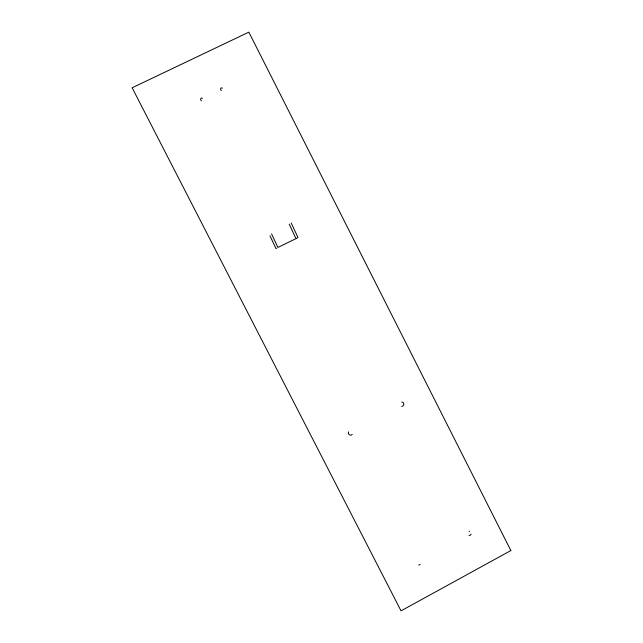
<?xml version="1.0" encoding="UTF-8"?>
<svg xmlns="http://www.w3.org/2000/svg" width="643" height="643" viewBox="0 0 643 643"><rect width="100%" height="100%" fill="white"/><g stroke="black" fill="none" stroke-linecap="round" stroke-linejoin="round"><path stroke-width="0.96" d="M471.062 534.044L470.507 535.032L469.012 535.651M348.61 431.887C347.164 434.033 350.781 436.501 352.268 434.395M420.144 564.385L418.81 565.173M296.519 238.416L297.966 237.5L291.215 223.041M276.771 248.327L275.887 248.439L269.988 235.788M401.722 406.408C404.447 406.497 404.495 401.971 401.779 401.971M469.06 531.214L469.607 531.303M222.349 88.204C220.702 86.676 219.922 89.755 221.305 90.591M202.408 98.435C200.761 96.908 199.989 99.987 201.363 100.83M289.221 224.182L295.965 238.641L277.88 247.459L271.563 233.899M510.855 550.561L401.031 610.85L132.145 87.778L248.841 32.15L510.855 550.561"/></g></svg>
